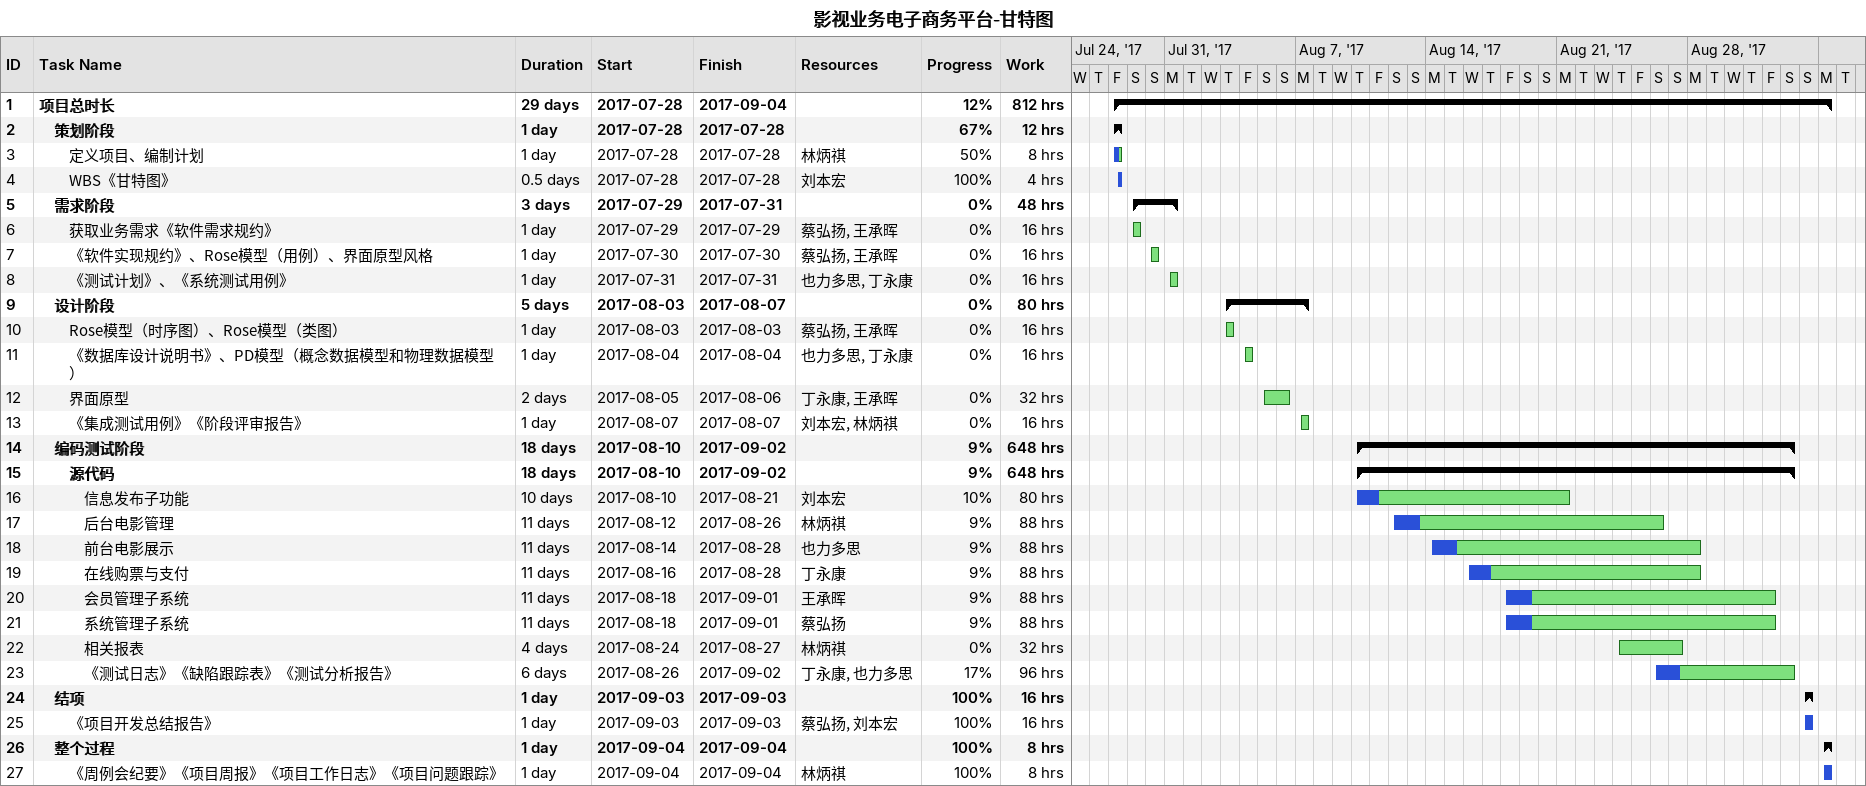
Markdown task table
影视业务电子商务平台-甘特图

| ID | Level | Task | Duration | Start | Finish | Resources | % complete | Work (h) |
|---|---|---|---|---|---|---|---|---|
| 1 | 1 | **项目总时长** | 29d | 2017-07-28 | 2017-09-04 |  | 12 | 812 |
| 2 | 2 | **策划阶段** | 1d | 2017-07-28 | 2017-07-28 |  | 67 | 12 |
| 3 | 3 | 定义项目、编制计划 | 1d | 2017-07-28 | 2017-07-28 | 林炳祺 | 50 | 8 |
| 4 | 3 | WBS《甘特图》 | 0.5d | 2017-07-28 | 2017-07-28 | 刘本宏 | 100 | 4 |
| 5 | 2 | **需求阶段** | 3d | 2017-07-29 | 2017-07-31 |  | 0 | 48 |
| 6 | 3 | 获取业务需求《软件需求规约》 | 1d | 2017-07-29 | 2017-07-29 | 蔡弘扬, 王承晖 | 0 | 16 |
| 7 | 3 | 《软件实现规约》、Rose模型（用例）、界面原型风格 | 1d | 2017-07-30 | 2017-07-30 | 蔡弘扬, 王承晖 | 0 | 16 |
| 8 | 3 | 《测试计划》、《系统测试用例》 | 1d | 2017-07-31 | 2017-07-31 | 也力多思, 丁永康 | 0 | 16 |
| 9 | 2 | **设计阶段** | 5d | 2017-08-03 | 2017-08-07 |  | 0 | 80 |
| 10 | 3 | Rose模型（时序图）、Rose模型（类图） | 1d | 2017-08-03 | 2017-08-03 | 蔡弘扬, 王承晖 | 0 | 16 |
| 11 | 3 | 《数据库设计说明书》、PD模型（概念数据模型和物理数据模型） | 1d | 2017-08-04 | 2017-08-04 | 也力多思, 丁永康 | 0 | 16 |
| 12 | 3 | 界面原型 | 2d | 2017-08-05 | 2017-08-06 | 丁永康, 王承晖 | 0 | 32 |
| 13 | 3 | 《集成测试用例》《阶段评审报告》 | 1d | 2017-08-07 | 2017-08-07 | 刘本宏, 林炳祺 | 0 | 16 |
| 14 | 2 | **编码测试阶段** | 18d | 2017-08-10 | 2017-09-02 |  | 9 | 648 |
| 15 | 3 | **源代码** | 18d | 2017-08-10 | 2017-09-02 |  | 9 | 648 |
| 16 | 4 | 信息发布子功能 | 10d | 2017-08-10 | 2017-08-21 | 刘本宏 | 10 | 80 |
| 17 | 4 | 后台电影管理 | 11d | 2017-08-12 | 2017-08-26 | 林炳祺 | 9 | 88 |
| 18 | 4 | 前台电影展示 | 11d | 2017-08-14 | 2017-08-28 | 也力多思 | 9 | 88 |
| 19 | 4 | 在线购票与支付 | 11d | 2017-08-16 | 2017-08-28 | 丁永康 | 9 | 88 |
| 20 | 4 | 会员管理子系统 | 11d | 2017-08-18 | 2017-09-01 | 王承晖 | 9 | 88 |
| 21 | 4 | 系统管理子系统 | 11d | 2017-08-18 | 2017-09-01 | 蔡弘扬 | 9 | 88 |
| 22 | 4 | 相关报表 | 4d | 2017-08-24 | 2017-08-27 | 林炳祺 | 0 | 32 |
| 23 | 4 | 《测试日志》《缺陷跟踪表》《测试分析报告》 | 6d | 2017-08-26 | 2017-09-02 | 丁永康, 也力多思 | 17 | 96 |
| 24 | 2 | **结项** | 1d | 2017-09-03 | 2017-09-03 |  | 100 | 16 |
| 25 | 3 | 《项目开发总结报告》 | 1d | 2017-09-03 | 2017-09-03 | 蔡弘扬, 刘本宏 | 100 | 16 |
| 26 | 2 | **整个过程** | 1d | 2017-09-04 | 2017-09-04 |  | 100 | 8 |
| 27 | 3 | 《周例会纪要》《项目周报》《项目工作日志》《项目问题跟踪》 | 1d | 2017-09-04 | 2017-09-04 | 林炳祺 | 100 | 8 |
